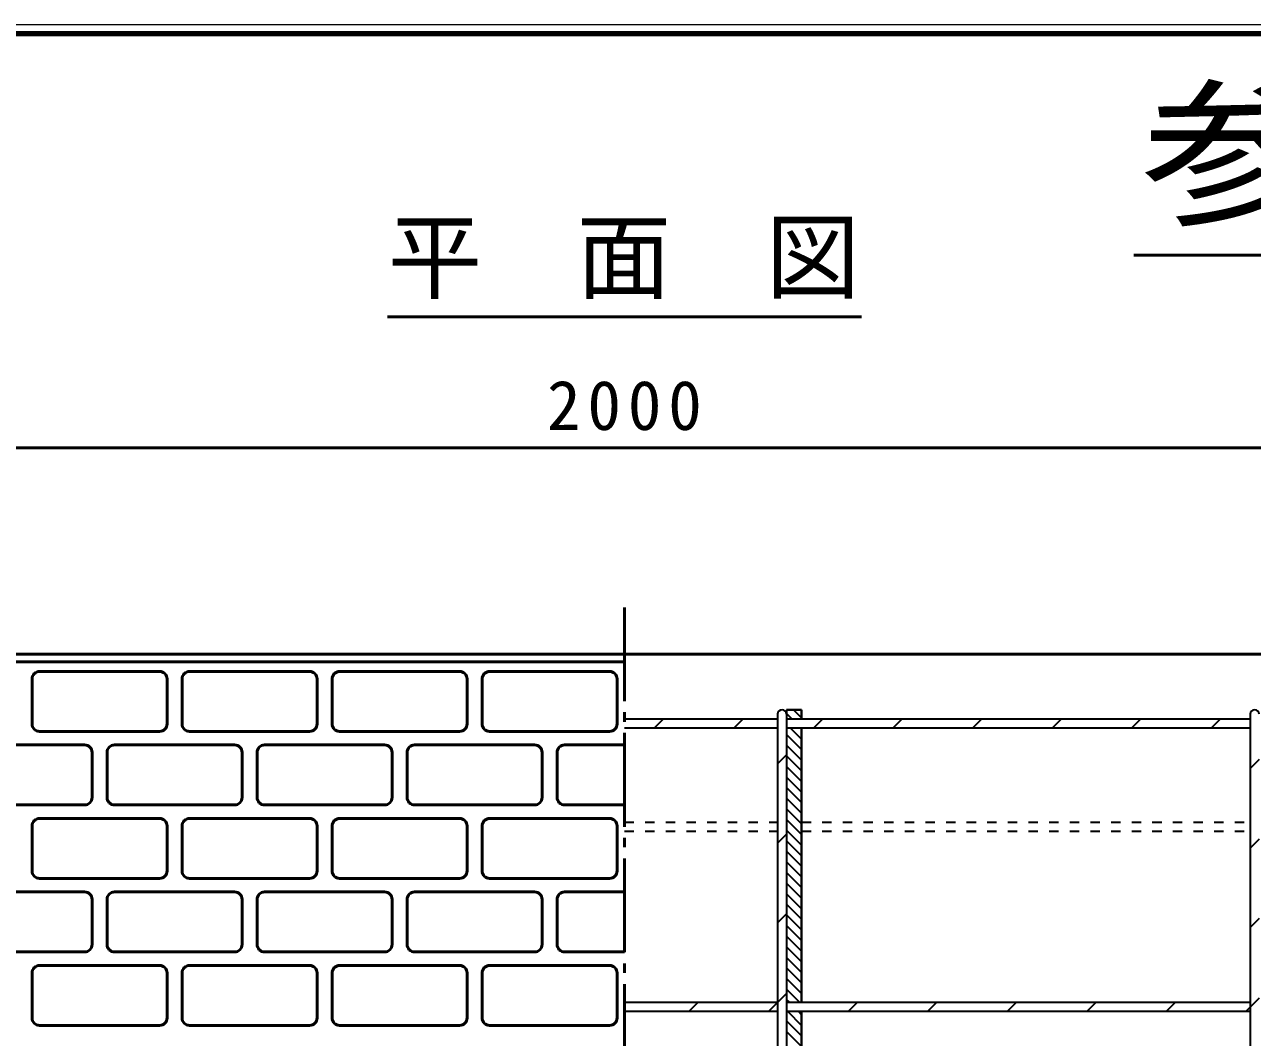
# Model space of a CAD drawing. Units: millimetres, scale not verified. Extents: x 100 to 4105, y 100 to 2870.
# Drawn here: x 2655 to 3310, y 2330 to 2870 of the extents above; entities that cross this region are included whole.
import ezdxf
from ezdxf.enums import TextEntityAlignment as Align

# ---------------------------------------------------------------- set-up
doc = ezdxf.new("R2010")
doc.units = ezdxf.units.MM
doc.header["$LTSCALE"] = 5
doc.linetypes.add('USER1', pattern=[2.2, 1, -1.2])
doc.linetypes.add('USER2', pattern=[13.4, 10, -1.2, 1, -1.2])
doc.layers.add('V-nasSTD', color=7, linetype='Continuous', lineweight=50)
doc.styles.add('ＭＳ ゴシック', font='')
doc.styles.get('ＭＳ ゴシック').set_extended_font_data('MS Gothic')

msp = doc.modelspace()

# ---------------------------------------------------------------- linework, layer by layer
at = {"layer": 'V-nasSTD', "lineweight": 100}
msp.add_line((4100, 2865), (105, 2865), dxfattribs=at)
at = {"layer": 'V-nasSTD'}
for p, q in [((3246.536, 2746.953), (4070.536, 2746.953)), ((2848.572, 2714.142), (3101.378, 2714.142)), ((2174.975, 2644.142), (3774.975, 2644.142)), ((3774.975, 2534.142), (2174.975, 2534.142)), ((2974.975, 2530.142), (2174.975, 2530.142)), ((2662.975, 2524.942), (2726.975, 2524.942)), ((2742.975, 2524.942), (2806.975, 2524.942)), ((2822.975, 2524.942), (2886.975, 2524.942)), ((2902.975, 2524.942), (2966.975, 2524.942)), ((2658.975, 2496.942), (2658.975, 2520.942)), ((2730.975, 2520.942), (2730.975, 2496.942)), ((2738.975, 2496.942), (2738.975, 2520.942)), ((2810.975, 2520.942), (2810.975, 2496.942)), ((2818.975, 2496.942), (2818.975, 2520.942)), ((2890.975, 2520.942), (2890.975, 2496.942)), ((2898.975, 2496.942), (2898.975, 2520.942)), ((2970.975, 2520.942), (2970.975, 2496.942)), ((2726.975, 2492.942), (2662.975, 2492.942)), ((2806.975, 2492.942), (2742.975, 2492.942)), ((2886.975, 2492.942), (2822.975, 2492.942)), ((2966.975, 2492.942), (2902.975, 2492.942)), ((2622.975, 2485.742), (2686.975, 2485.742)), ((2690.975, 2481.742), (2690.975, 2457.742)), ((2698.975, 2457.742), (2698.975, 2481.742)), ((2702.975, 2485.742), (2766.975, 2485.742)), ((2770.975, 2481.742), (2770.975, 2457.742)), ((2778.975, 2457.742), (2778.975, 2481.742)), ((2782.975, 2485.742), (2846.975, 2485.742)), ((2850.975, 2481.742), (2850.975, 2457.742)), ((2858.975, 2457.742), (2858.975, 2481.742)), ((2862.975, 2485.742), (2926.975, 2485.742)), ((2930.975, 2481.742), (2930.975, 2457.742)), ((2938.975, 2457.742), (2938.975, 2481.742)), ((2942.975, 2485.742), (2974.975, 2485.742)), ((2686.975, 2453.742), (2622.975, 2453.742)), ((2766.975, 2453.742), (2702.975, 2453.742)), ((2846.975, 2453.742), (2782.975, 2453.742)), ((2926.975, 2453.742), (2862.975, 2453.742)), ((2974.975, 2453.742), (2942.975, 2453.742)), ((2658.975, 2418.542), (2658.975, 2442.542)), ((2662.975, 2446.542), (2726.975, 2446.542)), ((2730.975, 2442.542), (2730.975, 2418.542)), ((2738.975, 2418.542), (2738.975, 2442.542)), ((2742.975, 2446.542), (2806.975, 2446.542)), ((2810.975, 2442.542), (2810.975, 2418.542)), ((2818.975, 2418.542), (2818.975, 2442.542)), ((2822.975, 2446.542), (2886.975, 2446.542)), ((2890.975, 2442.542), (2890.975, 2418.542)), ((2898.975, 2418.542), (2898.975, 2442.542)), ((2902.975, 2446.542), (2966.975, 2446.542)), ((2970.975, 2442.542), (2970.975, 2418.542)), ((2726.975, 2414.542), (2662.975, 2414.542)), ((2806.975, 2414.542), (2742.975, 2414.542)), ((2886.975, 2414.542), (2822.975, 2414.542)), ((2966.975, 2414.542), (2902.975, 2414.542)), ((2622.975, 2407.342), (2686.975, 2407.342)), ((2690.975, 2403.342), (2690.975, 2379.342)), ((2698.975, 2379.342), (2698.975, 2403.342)), ((2702.975, 2407.342), (2766.975, 2407.342)), ((2770.975, 2403.342), (2770.975, 2379.342)), ((2778.975, 2379.342), (2778.975, 2403.342)), ((2782.975, 2407.342), (2846.975, 2407.342)), ((2850.975, 2403.342), (2850.975, 2379.342)), ((2858.975, 2379.342), (2858.975, 2403.342)), ((2862.975, 2407.342), (2926.975, 2407.342)), ((2930.975, 2403.342), (2930.975, 2379.342)), ((2938.975, 2379.342), (2938.975, 2403.342)), ((2942.975, 2407.342), (2974.975, 2407.342)), ((2686.975, 2375.342), (2622.975, 2375.342)), ((2766.975, 2375.342), (2702.975, 2375.342)), ((2846.975, 2375.342), (2782.975, 2375.342)), ((2926.975, 2375.342), (2862.975, 2375.342)), ((2974.975, 2375.342), (2942.975, 2375.342)), ((2658.975, 2340.142), (2658.975, 2364.142)), ((2662.975, 2368.142), (2726.975, 2368.142)), ((2730.975, 2364.142), (2730.975, 2340.142)), ((2738.975, 2340.142), (2738.975, 2364.142)), ((2742.975, 2368.142), (2806.975, 2368.142)), ((2810.975, 2364.142), (2810.975, 2340.142)), ((2818.975, 2340.142), (2818.975, 2364.142)), ((2822.975, 2368.142), (2886.975, 2368.142)), ((2890.975, 2364.142), (2890.975, 2340.142)), ((2898.975, 2340.142), (2898.975, 2364.142)), ((2902.975, 2368.142), (2966.975, 2368.142)), ((2970.975, 2364.142), (2970.975, 2340.142)), ((2726.975, 2336.142), (2662.975, 2336.142)), ((2806.975, 2336.142), (2742.975, 2336.142)), ((2886.975, 2336.142), (2822.975, 2336.142)), ((2966.975, 2336.142), (2902.975, 2336.142))]:
    msp.add_line(p, q, dxfattribs=at)
at = {"layer": 'V-nasSTD', "linetype": 'USER2'}
msp.add_line((2974.975, 2559.142), (2974.975, 1981.142), dxfattribs=at)
at = {"layer": 'V-nasSTD', "lineweight": 35}
for p, q in [((3056.575, 2502.142), (3056.575, 2038.142)), ((3061.375, 2504.542), (3069.375, 2504.542)), ((3061.375, 2504.542), (3061.375, 2502.142)), ((3069.375, 2504.542), (3061.375, 2504.542)), ((3061.375, 2502.559), (3064.191, 2499.742)), ((3061.375, 2502.142), (3061.375, 2038.142)), ((3065.048, 2504.542), (3069.375, 2500.215)), ((3069.375, 2504.542), (3069.375, 2499.742)), ((3069.375, 2499.742), (3069.375, 2504.542)), ((3308.575, 2502.142), (3308.575, 2038.142)), ((2974.975, 2499.742), (3056.575, 2499.742)), ((2974.975, 2494.942), (3056.575, 2494.942)), ((2995.748, 2499.742), (2990.948, 2494.942)), ((3038.174, 2499.742), (3033.374, 2494.942)), ((3061.375, 2499.742), (3308.575, 2499.742)), ((3061.375, 2494.942), (3308.575, 2494.942)), ((3063.334, 2494.942), (3069.375, 2488.902)), ((3068.991, 2494.942), (3069.375, 2494.559)), ((3069.375, 2494.942), (3069.375, 2348.542)), ((3069.375, 2444.506), (3069.375, 2494.942)), ((3075.801, 2494.942), (3080.601, 2499.742)), ((3118.227, 2494.942), (3123.027, 2499.742)), ((3160.654, 2494.942), (3165.454, 2499.742)), ((3203.08, 2494.942), (3207.88, 2499.742)), ((3245.506, 2494.942), (3250.306, 2499.742)), ((3287.933, 2494.942), (3292.733, 2499.742)), ((3061.375, 2491.245), (3069.375, 2483.245)), ((3061.375, 2485.588), (3069.375, 2477.588)), ((3061.375, 2480.516), (3056.575, 2475.716)), ((3061.375, 2479.931), (3069.375, 2471.931)), ((3313.375, 2477.958), (3308.575, 2473.158)), ((3061.375, 2474.274), (3069.375, 2466.274)), ((3061.375, 2468.618), (3069.375, 2460.618)), ((3061.375, 2462.961), (3069.375, 2454.961)), ((3061.375, 2457.304), (3069.375, 2449.304)), ((3061.375, 2451.647), (3069.375, 2443.647)), ((3061.375, 2445.99), (3069.375, 2437.99)), ((3069.375, 2439.706), (3069.375, 2444.506)), ((3061.375, 2438.09), (3056.575, 2433.29)), ((3061.375, 2440.333), (3069.375, 2432.333)), ((3069.375, 2348.542), (3069.375, 2439.706)), ((3061.375, 2434.676), (3069.375, 2426.676)), ((3313.375, 2435.532), (3308.575, 2430.732)), ((3061.375, 2429.02), (3069.375, 2421.02)), ((3061.375, 2423.363), (3069.375, 2415.363)), ((3061.375, 2417.706), (3069.375, 2409.706)), ((3061.375, 2412.049), (3069.375, 2404.049)), ((3061.375, 2406.392), (3069.375, 2398.392)), ((3061.375, 2400.735), (3069.375, 2392.735)), ((3061.375, 2395.664), (3056.575, 2390.864)), ((3061.375, 2395.078), (3069.375, 2387.078)), ((3313.375, 2393.105), (3308.575, 2388.305)), ((3061.375, 2389.422), (3069.375, 2381.422)), ((3061.375, 2383.765), (3069.375, 2375.765)), ((3061.375, 2378.108), (3069.375, 2370.108)), ((3061.375, 2372.451), (3069.375, 2364.451)), ((3061.375, 2366.794), (3069.375, 2358.794)), ((3061.375, 2361.137), (3069.375, 2353.137)), ((3061.375, 2353.237), (3056.575, 2348.437)), ((3061.375, 2355.48), (3068.313, 2348.542)), ((2974.975, 2348.542), (3056.575, 2348.542)), ((3009.454, 2343.742), (3014.254, 2348.542)), ((3051.88, 2343.742), (3056.575, 2348.437)), ((3061.375, 2349.824), (3062.656, 2348.542)), ((3061.375, 2348.542), (3308.575, 2348.542)), ((3094.306, 2343.742), (3099.106, 2348.542)), ((3136.733, 2343.742), (3141.533, 2348.542)), ((3179.159, 2343.742), (3183.959, 2348.542)), ((3221.586, 2343.742), (3226.386, 2348.542)), ((3264.012, 2343.742), (3268.812, 2348.542)), ((3306.438, 2343.742), (3308.575, 2345.879)), ((3313.375, 2350.679), (3308.575, 2345.879)), ((2974.975, 2343.742), (3056.575, 2343.742)), ((3061.375, 2343.742), (3308.575, 2343.742)), ((3061.375, 2338.51), (3069.375, 2330.51)), ((3061.799, 2343.742), (3069.375, 2336.167)), ((3067.456, 2343.742), (3069.375, 2341.824)), ((3069.375, 2343.742), (3069.375, 2196.542)), ((3069.375, 2322.542), (3069.375, 2343.742)), ((3061.375, 2332.853), (3069.375, 2324.853))]:
    msp.add_line(p, q, dxfattribs=at)
at = {"layer": 'V-nasSTD', "linetype": 'USER1', "lineweight": 35}
for p, q in [((2974.975, 2444.506), (3056.575, 2444.506)), ((3069.375, 2444.506), (3308.575, 2444.506)), ((2974.975, 2439.706), (3056.575, 2439.706)), ((3069.375, 2439.706), (3308.575, 2439.706))]:
    msp.add_line(p, q, dxfattribs=at)
at = {"layer": 'V-nasSTD', "lineweight": 13}
msp.add_lwpolyline([(100, 100), (100, 2870), (4105, 2870), (4105, 100)], close=True, dxfattribs=at)
at = {"layer": 'V-nasSTD'}
for centre, start, end in [((2662.975, 2520.942), 90, 180), ((2726.975, 2520.942), 0, 90), ((2742.975, 2520.942), 90, 180), ((2806.975, 2520.942), 0, 90), ((2822.975, 2520.942), 90, 180), ((2886.975, 2520.942), 0, 90), ((2902.975, 2520.942), 90, 180), ((2966.975, 2520.942), 0, 90), ((2662.975, 2496.942), 180, 270), ((2726.975, 2496.942), 270, 0), ((2742.975, 2496.942), 180, 270), ((2806.975, 2496.942), 270, 0), ((2822.975, 2496.942), 180, 270), ((2886.975, 2496.942), 270, 0), ((2902.975, 2496.942), 180, 270), ((2966.975, 2496.942), 270, 0), ((2686.975, 2481.742), 0, 90), ((2702.975, 2481.742), 90, 180), ((2766.975, 2481.742), 0, 90), ((2782.975, 2481.742), 90, 180), ((2846.975, 2481.742), 0, 90), ((2862.975, 2481.742), 90, 180), ((2926.975, 2481.742), 0, 90), ((2942.975, 2481.742), 90, 180), ((2686.975, 2457.742), 270, 0), ((2702.975, 2457.742), 180, 270), ((2766.975, 2457.742), 270, 0), ((2782.975, 2457.742), 180, 270), ((2846.975, 2457.742), 270, 0), ((2862.975, 2457.742), 180, 270), ((2926.975, 2457.742), 270, 0), ((2942.975, 2457.742), 180, 270), ((2662.975, 2442.542), 90, 180), ((2726.975, 2442.542), 0, 90), ((2742.975, 2442.542), 90, 180), ((2806.975, 2442.542), 0, 90), ((2822.975, 2442.542), 90, 180), ((2886.975, 2442.542), 0, 90), ((2902.975, 2442.542), 90, 180), ((2966.975, 2442.542), 0, 90), ((2662.975, 2418.542), 180, 270), ((2726.975, 2418.542), 270, 0), ((2742.975, 2418.542), 180, 270), ((2806.975, 2418.542), 270, 0), ((2822.975, 2418.542), 180, 270), ((2886.975, 2418.542), 270, 0), ((2902.975, 2418.542), 180, 270), ((2966.975, 2418.542), 270, 0), ((2686.975, 2403.342), 0, 90), ((2702.975, 2403.342), 90, 180), ((2766.975, 2403.342), 0, 90), ((2782.975, 2403.342), 90, 180), ((2846.975, 2403.342), 0, 90), ((2862.975, 2403.342), 90, 180), ((2926.975, 2403.342), 0, 90), ((2942.975, 2403.342), 90, 180), ((2686.975, 2379.342), 270, 0), ((2702.975, 2379.342), 180, 270), ((2766.975, 2379.342), 270, 0), ((2782.975, 2379.342), 180, 270), ((2846.975, 2379.342), 270, 0), ((2862.975, 2379.342), 180, 270), ((2926.975, 2379.342), 270, 0), ((2942.975, 2379.342), 180, 270), ((2662.975, 2364.142), 90, 180), ((2726.975, 2364.142), 0, 90), ((2742.975, 2364.142), 90, 180), ((2806.975, 2364.142), 0, 90), ((2822.975, 2364.142), 90, 180), ((2886.975, 2364.142), 0, 90), ((2902.975, 2364.142), 90, 180), ((2966.975, 2364.142), 0, 90), ((2662.975, 2340.142), 180, 270), ((2726.975, 2340.142), 270, 0), ((2742.975, 2340.142), 180, 270), ((2806.975, 2340.142), 270, 0), ((2822.975, 2340.142), 180, 270), ((2886.975, 2340.142), 270, 0), ((2902.975, 2340.142), 180, 270), ((2966.975, 2340.142), 270, 0)]:
    msp.add_arc(centre, 4, start, end, dxfattribs=at)
at = {"layer": 'V-nasSTD', "lineweight": 35}
for centre in [(3058.975, 2502.142), (3310.975, 2502.142)]:
    msp.add_arc(centre, 2.4, 0, 180, dxfattribs=at)

# ---------------------------------------------------------------- texts
at = {"layer": 'V-nasSTD', "style": 'ＭＳ ゴシック', "width": 1.15}
msp.add_text('参考重量\u30001,177kg', height=62.32, dxfattribs=at).set_placement((3250.536, 2831.953), align=Align.TOP_LEFT)
at = {"layer": 'V-nasSTD', "style": 'ＭＳ ゴシック'}
msp.add_text('平\u3000面\u3000図', height=36.95, dxfattribs=at).set_placement((2848.572, 2764.542), align=Align.TOP_LEFT)
at = {"layer": 'V-nasSTD', "insert": (2933.575, 2680.142), "char_height": 26.39, "attachment_point": 1, "style": 'ＭＳ ゴシック'}
msp.add_mtext('\\T1.2;2000', dxfattribs=at)

doc.saveas('drawing.dxf')
